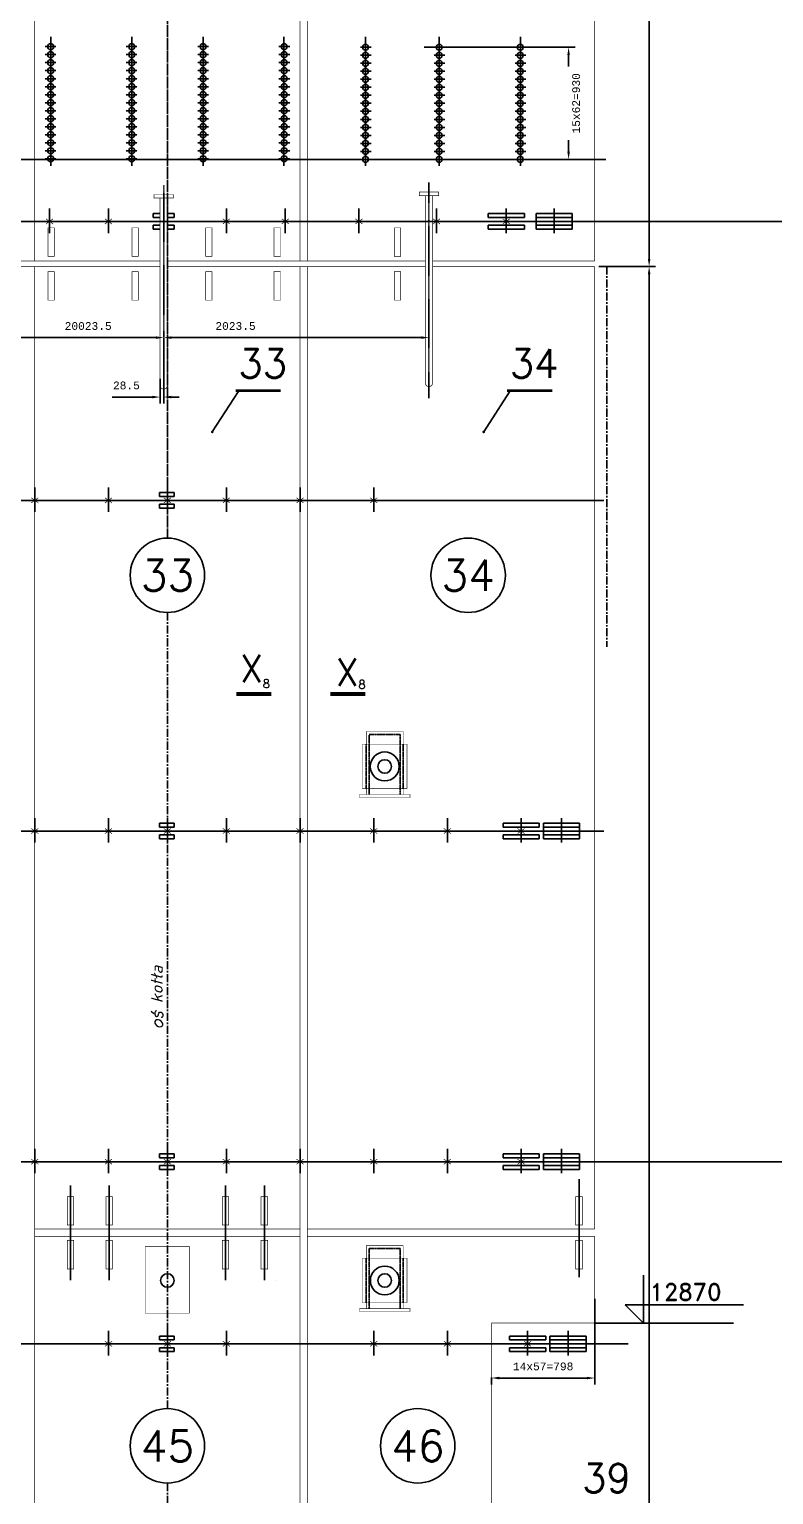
# Model space of a CAD drawing. Extents: x 13210 to 94108, y -7390 to 36310.
# Drawn here: x 39375 to 45133, y 11542 to 22887 of the extents above; entities that cross this region are included whole.
import ezdxf
from ezdxf.enums import TextEntityAlignment as Align

# ---------------------------------------------------------------- set-up
doc = ezdxf.new("R2010")
doc.units = 0
doc.header["$MEASUREMENT"] = 0
doc.header["$PDMODE"] = 3
for name, pattern in [('C3', [3.88, 2, -0.5, 0.88, -0.5]), ('CENTERX2', [100, 62.5, -12.5, 12.5, -12.5]), ('CENTREX2', [100, 62.5, -12.5, 12.5, -12.5]), ('DASHEDX2', [1.5, 1, -0.5])]:
    doc.linetypes.add(name, pattern=pattern)
doc.layers.get('0').update_dxf_attribs({"linetype": 'CONTINUOUS'})
doc.layers.get('DEFPOINTS').update_dxf_attribs({"linetype": 'CONTINUOUS'})
for name, color, linetype in [('LINIE', 7, 'DASHEDX2'), ('NUMERY-KOL', 4, 'CONTINUOUS'), ('NUMERY-ODN', 2, 'CONTINUOUS'), ('PRZEKROJE', 4, 'CONTINUOUS'), ('ROZWINIECIE', 3, 'CONTINUOUS'), ('SZCZEGOLY', 2, 'CONTINUOUS'), ('WYMIAR1', 7, 'CONTINUOUS'), ('X-X', 1, 'CONTINUOUS')]:
    doc.layers.add(name, color=color, linetype=linetype)
doc.styles.add('MONOTXT', font='monotxt')
doc.styles.add('ROMAND', font='romand')
doc.styles.add('ROMANS', font='romans')
doc.styles.get("Standard").update_dxf_attribs({"font": 'romans.shx'})
doc.dimstyles.new('KWA', dxfattribs={"dimscale": 20, "dimtxt": 3, "dimasz": 3, "dimexe": 2.5, "dimexo": 2.5, "dimgap": 1.5, "dimtad": 0, "dimtih": 1, "dimtoh": 1, "dimdsep": 46, "dimtxsty": 'Standard', "dimcen": -3, "dimdle": 1.25, "dimadec": 0, "dimazin": 0, "dimtfac": 0.75, "dimtofl": 0, "dimtmove": 2, "dimatfit": 3, "dimfxl": 0, "dimtvp": 1.5, "dimtolj": 1, "dimtzin": 12, "dimarcsym": 0})

# ---------------------------------------------------------------- blocks, each defined once
blk = doc.blocks.new('X')
at = {"linetype": 'Continuous', "const_width": 5}
for points in [[(27.5, 20), (-27.5, -20)], [(-27.5, 20), (27.5, -20)]]:
    blk.add_lwpolyline(points, dxfattribs=at)
blk = doc.blocks.new('K')
at = {"layer": 'ROZWINIECIE', "linetype": 'Continuous'}
blk.add_circle((0, 0), 112, dxfattribs=at)
blk = doc.blocks.new('*D156')
at = {"color": 0, "linetype": 'ByBlock'}
for p, q in [((43749, 13058), (43749, 12395)), ((42951, 12448), (42951, 12395)), ((43689, 12445), (43011, 12445))]:
    blk.add_line(p, q, dxfattribs=at)
for points in [[(43011, 12455), (43011, 12435), (42951, 12445)], [(43689, 12455), (43689, 12435), (43749, 12445)]]:
    blk.add_solid(points, dxfattribs=at)
at = {"layer": 'DEFPOINTS', "color": 0, "linetype": 'ByBlock'}
for p in [(43749, 13108), (42951, 12498), (42951, 12445)]:
    blk.add_point(p, dxfattribs=at)
at = {"color": 0, "linetype": 'ByBlock', "style": 'MONOTXT'}
blk.add_text('14x57=798', height=60, dxfattribs=at).set_placement((43350, 12535), align=Align.MIDDLE_CENTER)
blk = doc.blocks.new('POZ')
for p, q in [((0, 186), (0, 0)), ((0, 0), (-71, 71)), ((-71, 71), (387, 71))]:
    blk.add_line(p, q)
at = {"style": 'ROMAND', "flags": 4}
blk.add_attdef('POZIOM', (23, 88), '', height=65, dxfattribs=at)
blk = doc.blocks.new('*D74')
at = {"color": 0, "linetype": 'ByBlock'}
for p, q in [((38420, 20540), (38420, 20550)), ((40414.5, 20510), (40414.5, 20550)), ((38480, 20500), (40354.5, 20500))]:
    blk.add_line(p, q, dxfattribs=at)
for points in [[(38480, 20510), (38480, 20490), (38420, 20500)], [(40354.5, 20510), (40354.5, 20490), (40414.5, 20500)]]:
    blk.add_solid(points, dxfattribs=at)
at = {"layer": 'DEFPOINTS', "color": 0, "linetype": 'ByBlock'}
for p in [(38420, 20490), (40414.5, 20500), (40414.5, 20460)]:
    blk.add_point(p, dxfattribs=at)
at = {"color": 0, "linetype": 'ByBlock', "style": 'MONOTXT'}
blk.add_text('20023.5', height=60, dxfattribs=at).set_placement((39830, 20590), align=Align.MIDDLE_CENTER)
blk = doc.blocks.new('*D112')
at = {"color": 0, "linetype": 'ByBlock'}
for p, q in [((40414.5, 20510), (40414.5, 20550)), ((40474.5, 20500), (41440.5, 20500)), ((42406.5, 20500), (41440.5, 20500)), ((42466.5, 20460), (42466.5, 20450))]:
    blk.add_line(p, q, dxfattribs=at)
for points in [[(40474.5, 20510), (40474.5, 20490), (40414.5, 20500)], [(42406.5, 20510), (42406.5, 20490), (42466.5, 20500)]]:
    blk.add_solid(points, dxfattribs=at)
at = {"layer": 'DEFPOINTS', "color": 0, "linetype": 'ByBlock'}
for p in [(40414.5, 20460), (42466.5, 20510), (42466.5, 20500)]:
    blk.add_point(p, dxfattribs=at)
at = {"color": 0, "linetype": 'ByBlock', "style": 'MONOTXT'}
blk.add_text('2023.5', height=60, dxfattribs=at).set_placement((40970, 20590), align=Align.MIDDLE_CENTER)
blk = doc.blocks.new('*D111')
at = {"color": 0, "linetype": 'ByBlock'}
for p, q in [((40386, 20180), (40386, 19990)), ((40414.5, 20180), (40414.5, 19990)), ((40266, 20040), (40016, 20040)), ((40326, 20040), (40266, 20040)), ((40474.5, 20040), (40534.5, 20040))]:
    blk.add_line(p, q, dxfattribs=at)
for points in [[(40326, 20050), (40326, 20030), (40386, 20040)], [(40474.5, 20050), (40474.5, 20030), (40414.5, 20040)]]:
    blk.add_solid(points, dxfattribs=at)
at = {"layer": 'DEFPOINTS', "color": 0, "linetype": 'ByBlock'}
for p in [(40386, 20230), (40414.5, 20230), (40386, 20040)]:
    blk.add_point(p, dxfattribs=at)
at = {"color": 0, "linetype": 'ByBlock', "style": 'MONOTXT'}
blk.add_text('28.5', height=60, dxfattribs=at).set_placement((40126, 20130), align=Align.MIDDLE_CENTER)
blk = doc.blocks.new('*D97')
at = {"color": 0, "linetype": 'ByBlock'}
for p, q in [((43799, 31100), (44220, 31100)), ((44170, 31040), (44170, 26135)), ((44170, 21110), (44170, 26015)), ((43780, 21050), (44220, 21050))]:
    blk.add_line(p, q, dxfattribs=at)
for points in [[(44160, 31040), (44180, 31040), (44170, 31100)], [(44160, 21110), (44180, 21110), (44170, 21050)]]:
    blk.add_solid(points, dxfattribs=at)
at = {"layer": 'DEFPOINTS', "color": 0, "linetype": 'ByBlock'}
for p in [(43749, 31100), (43730, 21050), (44170, 21050)]:
    blk.add_point(p, dxfattribs=at)
at = {"color": 0, "linetype": 'ByBlock', "style": 'MONOTXT'}
blk.add_text('grupa 242', height=60, dxfattribs=at).set_placement((44170, 26075), align=Align.MIDDLE_CENTER)
blk = doc.blocks.new('*D96')
at = {"color": 0, "linetype": 'ByBlock'}
for p, q in [((43780, 21050), (44220, 21050)), ((44170, 20990), (44170, 10600)), ((44170, 4070), (44170, 10480)), ((43799, 4010), (44220, 4010))]:
    blk.add_line(p, q, dxfattribs=at)
for points in [[(44160, 20990), (44180, 20990), (44170, 21050)], [(44160, 4070), (44180, 4070), (44170, 4010)]]:
    blk.add_solid(points, dxfattribs=at)
at = {"layer": 'DEFPOINTS', "color": 0, "linetype": 'ByBlock'}
for p in [(43730, 21050), (43749, 4010), (44170, 4010)]:
    blk.add_point(p, dxfattribs=at)
at = {"color": 0, "linetype": 'ByBlock', "style": 'MONOTXT'}
blk.add_text('grupa 241', height=60, dxfattribs=at).set_placement((44170, 10540), align=Align.MIDDLE_CENTER)
blk = doc.blocks.new('*D89')
at = {"color": 0, "linetype": 'ByBlock'}
for p, q in [((42429.918585, 22748), (43597, 22748)), ((43547, 22688), (43547, 22599)), ((43547, 21940), (43547, 22029)), ((42429.918585, 21880), (43597, 21880))]:
    blk.add_line(p, q, dxfattribs=at)
for points in [[(43537, 22688), (43557, 22688), (43547, 22748)], [(43537, 21940), (43557, 21940), (43547, 21880)]]:
    blk.add_solid(points, dxfattribs=at)
at = {"layer": 'DEFPOINTS', "color": 0, "linetype": 'ByBlock'}
for p in [(42379.918585, 22748), (42379.918585, 21880), (43547, 21880)]:
    blk.add_point(p, dxfattribs=at)
at = {"color": 0, "linetype": 'ByBlock', "style": 'MONOTXT'}
blk.add_text('15x62=930', height=60, rotation=90, dxfattribs=at).set_placement((43605, 22314), align=Align.MIDDLE_CENTER)

msp = doc.modelspace()

# ---------------------------------------------------------------- linework, layer by layer
at = {"layer": 'LINIE', "linetype": 'CENTERX2'}
for p, q in [((40443, 32391.88801), (40443, 18948)), ((40443, 26722), (40443, 18948)), ((43843, 21050), (43843, 18107)), ((40443, 18372), (40443, 12208)), ((40443, 18372), (40443, 12208)), ((40443, 11632), (40443, 2216)), ((40443, 11632), (40443, 2320))]:
    msp.add_line(p, q, dxfattribs=at)
at = {"layer": 'LINIE', "linetype": 'Continuous'}
for p, q in [((39541, 22830), (39541, 21828.89676)), ((40167, 22830), (40167, 21830)), ((40719, 22830), (40719, 21830)), ((41345, 22830), (41345, 21828.89676)), ((41975, 22830), (41975, 21830)), ((42545, 22830), (42545, 21830)), ((43175, 22830), (43175, 21830)), ((39497.08141, 22752.89676), (39580, 22752.89676)), ((39497.08141, 22690.89676), (39580, 22690.89676)), ((40124.08141, 22752.89676), (40207, 22752.89676)), ((40124.08141, 22690.89676), (40207, 22690.89676)), ((40761.91859, 22752.89676), (40679, 22752.89676)), ((40761.91859, 22690.89676), (40679, 22690.89676)), ((41388.91859, 22752.89676), (41306, 22752.89676)), ((41388.91859, 22690.89676), (41306, 22690.89676)), ((42018.91859, 22748), (41936, 22748)), ((42588.91859, 22748), (42506, 22748)), ((43215.91859, 22748), (43133, 22748)), ((39497.08141, 22628.89676), (39580, 22628.89676)), ((40124.08141, 22628.89676), (40207, 22628.89676)), ((40761.91859, 22628.89676), (40679, 22628.89676)), ((41388.91859, 22628.89676), (41306, 22628.89676)), ((42018.91859, 22686), (41936, 22686)), ((42018.91859, 22624), (41936, 22624)), ((42588.91859, 22686), (42506, 22686)), ((42588.91859, 22624), (42506, 22624)), ((43215.91859, 22686), (43133, 22686)), ((43215.91859, 22624), (43133, 22624)), ((39497.08141, 22566.89676), (39580, 22566.89676)), ((39497.08141, 22504.89676), (39580, 22504.89676)), ((39541, 22520), (39541, 21830)), ((40124.08141, 22566.89676), (40207, 22566.89676)), ((40124.08141, 22504.89676), (40207, 22504.89676)), ((40761.91859, 22566.89676), (40679, 22566.89676)), ((40761.91859, 22504.89676), (40679, 22504.89676)), ((41388.91859, 22566.89676), (41306, 22566.89676)), ((41388.91859, 22504.89676), (41306, 22504.89676)), ((41345, 22520), (41345, 21830)), ((42018.91859, 22562), (41936, 22562)), ((42018.91859, 22500), (41936, 22500)), ((41975, 22520), (41975, 21830)), ((42588.91859, 22562), (42506, 22562)), ((42588.91859, 22500), (42506, 22500)), ((43215.91859, 22562), (43133, 22562)), ((43215.91859, 22500), (43133, 22500)), ((39497.08141, 22442.89676), (39580, 22442.89676)), ((39497.08141, 22380.89676), (39580, 22380.89676)), ((40124.08141, 22442.89676), (40207, 22442.89676)), ((40124.08141, 22380.89676), (40207, 22380.89676)), ((40761.91859, 22442.89676), (40679, 22442.89676)), ((40761.91859, 22380.89676), (40679, 22380.89676)), ((41388.91859, 22442.89676), (41306, 22442.89676)), ((41388.91859, 22380.89676), (41306, 22380.89676)), ((42018.91859, 22438), (41936, 22438)), ((42018.91859, 22376), (41936, 22376)), ((42588.91859, 22438), (42506, 22438)), ((42588.91859, 22376), (42506, 22376)), ((43215.91859, 22438), (43133, 22438)), ((43215.91859, 22376), (43133, 22376)), ((39497.08141, 22318.89676), (39580, 22318.89676)), ((39497.08141, 22256.89676), (39580, 22256.89676)), ((40124.08141, 22318.89676), (40207, 22318.89676)), ((40124.08141, 22256.89676), (40207, 22256.89676)), ((40761.91859, 22318.89676), (40679, 22318.89676)), ((40761.91859, 22256.89676), (40679, 22256.89676)), ((41388.91859, 22318.89676), (41306, 22318.89676)), ((41388.91859, 22256.89676), (41306, 22256.89676)), ((42018.91859, 22314), (41936, 22314)), ((42018.91859, 22252), (41936, 22252)), ((42588.91859, 22314), (42506, 22314)), ((42588.91859, 22252), (42506, 22252)), ((43215.91859, 22314), (43133, 22314)), ((43215.91859, 22252), (43133, 22252)), ((39497.08141, 22194.89676), (39580, 22194.89676)), ((39497.08141, 22132.89676), (39580, 22132.89676)), ((40124.08141, 22194.89676), (40207, 22194.89676)), ((40124.08141, 22132.89676), (40207, 22132.89676)), ((40761.91859, 22194.89676), (40679, 22194.89676)), ((40761.91859, 22132.89676), (40679, 22132.89676)), ((41388.91859, 22194.89676), (41306, 22194.89676)), ((41388.91859, 22132.89676), (41306, 22132.89676)), ((42018.91859, 22190), (41936, 22190)), ((42018.91859, 22128), (41936, 22128)), ((42588.91859, 22190), (42506, 22190)), ((42588.91859, 22128), (42506, 22128)), ((43215.91859, 22190), (43133, 22190)), ((43215.91859, 22128), (43133, 22128)), ((39497.08141, 22070.89676), (39580, 22070.89676)), ((40124.08141, 22070.89676), (40207, 22070.89676)), ((40761.91859, 22070.89676), (40679, 22070.89676)), ((41388.91859, 22070.89676), (41306, 22070.89676)), ((42018.91859, 22066), (41936, 22066)), ((42588.91859, 22066), (42506, 22066)), ((43215.91859, 22066), (43133, 22066)), ((39497.08141, 22008.89676), (39580, 22008.89676)), ((39497.08141, 21946.89676), (39580, 21946.89676)), ((40124.08141, 22008.89676), (40207, 22008.89676)), ((40124.08141, 21946.89676), (40207, 21946.89676)), ((40761.91859, 22008.89676), (40679, 22008.89676)), ((40761.91859, 21946.89676), (40679, 21946.89676)), ((41388.91859, 22008.89676), (41306, 22008.89676)), ((41388.91859, 21946.89676), (41306, 21946.89676)), ((42018.91859, 22004), (41936, 22004)), ((42018.91859, 21942), (41936, 21942)), ((42588.91859, 22004), (42506, 22004)), ((42588.91859, 21942), (42506, 21942)), ((43215.91859, 22004), (43133, 22004)), ((43215.91859, 21942), (43133, 21942)), ((43836, 21880), (36635, 21880)), ((39497.08141, 21884.89676), (39580, 21884.89676)), ((40124.08141, 21884.89676), (40207, 21884.89676)), ((40761.91859, 21884.89676), (40679, 21884.89676)), ((41388.91859, 21884.89676), (41306, 21884.89676)), ((42018.91859, 21880), (41936, 21880)), ((42588.91859, 21880), (42506, 21880)), ((43215.91859, 21880), (43133, 21880)), ((47990, 21400), (37064, 21400)), ((43820, 19240), (30243, 19240)), ((14198, 16680), (43820, 16680)), ((47990, 14120), (29683, 14120)), ((43627.5, 13227), (43627.5, 13984)), ((39693, 13935), (39693, 13203)), ((39993, 13935), (39993, 13203)), ((40893, 13935), (40893, 13203)), ((41193, 13935), (41193, 13203)), ((41290, 13203), (41290, 13203)), ((14198, 12710), (44007, 12710))]:
    msp.add_line(p, q, dxfattribs=at)
at = {"layer": 'LINIE', "linetype": 'C3'}
for p, q in [((40414.5, 21680), (40414.5, 20010)), ((42466.5, 21700), (42466.5, 20030))]:
    msp.add_line(p, q, dxfattribs=at)
at = {"layer": 'LINIE', "linetype": 'DASHEDX2'}
for p, q in [((42004.5, 17427.5), (42004.5, 16962.5)), ((42244.5, 17427.5), (42004.5, 17427.5)), ((42244.5, 16962.5), (42244.5, 17427.5)), ((41982, 17007.5), (41982, 17352.5)), ((42267, 17352.5), (42267, 17007.5)), ((42244.5, 13447.5), (42004.5, 13447.5)), ((42004.5, 13447.5), (42004.5, 12982.5)), ((42244.5, 12982.5), (42244.5, 13447.5)), ((41982, 13027.5), (41982, 13372.5)), ((42267, 13372.5), (42267, 13027.5))]:
    msp.add_line(p, q, dxfattribs=at)
at = {"layer": 'NUMERY-KOL'}
for centre in [(40443, 18660), (42770, 18660), (40443, 11920), (42380, 11920)]:
    msp.add_circle(centre, 288, dxfattribs=at)
at = {"layer": 'NUMERY-ODN'}
for p, q in [((40990, 20080), (40790, 19770)), ((43090, 20080), (42890, 19770))]:
    msp.add_line(p, q, dxfattribs=at)
at = {"layer": 'NUMERY-ODN', "const_width": 20}
for points in [[(40970, 20090), (41320, 20090), (41300, 20090)], [(43070, 20090), (43420, 20090), (43400, 20090)]]:
    msp.add_lwpolyline(points, dxfattribs=at)
at = {"layer": 'NUMERY-ODN', "const_width": 10}
for points in [[(40785, 19770, 1), (40795, 19770, 1)], [(42885, 19770, 1), (42895, 19770, 1)]]:
    msp.add_lwpolyline(points, format="xyb", close=True, dxfattribs=at)
at = {"layer": 'PRZEKROJE', "linetype": 'Continuous'}
for p, q in [((39531, 21310), (39531, 21500)), ((39987, 21310), (39987, 21500)), ((40899, 21310), (40899, 21500)), ((41355, 21310), (41355, 21500)), ((41925, 21310), (41925, 21500)), ((42525, 21310), (42525, 21500)), ((43065, 21310), (43065, 21500)), ((43435.5, 21310), (43435.5, 21500)), ((39417, 19150), (39417, 19340)), ((39987, 19150), (39987, 19340)), ((40443, 19150), (40443, 19340)), ((40899, 19150), (40899, 19340)), ((41469, 19150), (41469, 19340)), ((42039, 19150), (42039, 19340)), ((39417, 16590), (39417, 16780)), ((39987, 16590), (39987, 16780)), ((40443, 16590), (40443, 16780)), ((40899, 16590), (40899, 16780)), ((41469, 16590), (41469, 16780)), ((42039, 16590), (42039, 16780)), ((42609, 16590), (42609, 16780)), ((43179, 16590), (43179, 16780)), ((43492.5, 16590), (43492.5, 16780)), ((39417, 14030), (39417, 14220)), ((39987, 14030), (39987, 14220)), ((40443, 14030), (40443, 14220)), ((40899, 14030), (40899, 14220)), ((41469, 14030), (41469, 14220)), ((42039, 14030), (42039, 14220)), ((42609, 14030), (42609, 14220)), ((43179, 14030), (43179, 14220)), ((43492.5, 14030), (43492.5, 14220)), ((39987, 12620), (39987, 12810)), ((40443, 12620), (40443, 12810)), ((40899, 12620), (40899, 12810)), ((42039, 12620), (42039, 12810)), ((42609, 12620), (42609, 12810)), ((43229.5, 12620), (43229.5, 12810)), ((43543, 12620), (43543, 12810))]:
    msp.add_line(p, q, dxfattribs=at)
at = {"layer": 'ROZWINIECIE', "linetype": 'Continuous'}
for p, q in [((40386, 21460), (40332.5, 21460)), ((40332.5, 21460), (40332.5, 21430)), ((40496.5, 21460), (40443, 21460)), ((40496.5, 21430), (40496.5, 21460)), ((43205.5, 21460), (42925.5, 21460)), ((42925.5, 21460), (42925.5, 21430)), ((43205.5, 21430), (43205.5, 21460)), ((43295.5, 21460), (43295.5, 21340)), ((43575.5, 21460), (43295.5, 21460)), ((43575.5, 21460), (43575.5, 21340)), ((40386, 21430), (40332.5, 21430)), ((40386, 21370), (40332.5, 21370)), ((40332.5, 21370), (40332.5, 21340)), ((40332.5, 21340), (40386, 21340)), ((40496.5, 21430), (40443, 21430)), ((40496.5, 21370), (40443, 21370)), ((40443, 21340), (40496.5, 21340)), ((40496.5, 21340), (40496.5, 21370)), ((43205.5, 21430), (42925.5, 21430)), ((42925.5, 21370), (42925.5, 21340)), ((43205.5, 21370), (42925.5, 21370)), ((42925.5, 21340), (43205.5, 21340)), ((43205.5, 21340), (43205.5, 21370)), ((43575.5, 21430), (43295.5, 21430)), ((43575.5, 21370), (43295.5, 21370)), ((43575.5, 21340), (43295.5, 21340)), ((40496.5, 19300), (40382.5, 19300)), ((40382.5, 19300), (40382.5, 19270)), ((40496.5, 19270), (40496.5, 19300)), ((40496.5, 19270), (40382.5, 19270)), ((40382.5, 19210), (40382.5, 19180)), ((40496.5, 19210), (40382.5, 19210)), ((40382.5, 19180), (40496.5, 19180)), ((40496.5, 19180), (40496.5, 19210)), ((40382.5, 16740), (40382.5, 16710)), ((40496.5, 16740), (40382.5, 16740)), ((40496.5, 16710), (40382.5, 16710)), ((40496.5, 16710), (40496.5, 16740)), ((43319.5, 16740), (43039.5, 16740)), ((43039.5, 16740), (43039.5, 16710)), ((43319.5, 16710), (43039.5, 16710)), ((43319.5, 16710), (43319.5, 16740)), ((43352.5, 16740), (43352.5, 16620)), ((43632.5, 16740), (43352.5, 16740)), ((43632.5, 16710), (43352.5, 16710)), ((43632.5, 16740), (43632.5, 16620)), ((40496.5, 16650), (40382.5, 16650)), ((40382.5, 16650), (40382.5, 16620)), ((40382.5, 16620), (40496.5, 16620)), ((40496.5, 16620), (40496.5, 16650)), ((43039.5, 16650), (43039.5, 16620)), ((43319.5, 16650), (43039.5, 16650)), ((43039.5, 16620), (43319.5, 16620)), ((43319.5, 16620), (43319.5, 16650)), ((43632.5, 16650), (43352.5, 16650)), ((43632.5, 16620), (43352.5, 16620)), ((40496.5, 14180), (40382.5, 14180)), ((40382.5, 14180), (40382.5, 14150)), ((40496.5, 14150), (40382.5, 14150)), ((40382.5, 14090), (40382.5, 14060)), ((40496.5, 14090), (40382.5, 14090)), ((40496.5, 14150), (40496.5, 14180)), ((40496.5, 14060), (40496.5, 14090)), ((43039.5, 14180), (43039.5, 14150)), ((43319.5, 14180), (43039.5, 14180)), ((43319.5, 14150), (43039.5, 14150)), ((43319.5, 14090), (43039.5, 14090)), ((43039.5, 14090), (43039.5, 14060)), ((43319.5, 14150), (43319.5, 14180)), ((43319.5, 14060), (43319.5, 14090)), ((43632.5, 14180), (43352.5, 14180)), ((43352.5, 14180), (43352.5, 14060)), ((43632.5, 14150), (43352.5, 14150)), ((43632.5, 14090), (43352.5, 14090)), ((43632.5, 14180), (43632.5, 14060)), ((40382.5, 14060), (40496.5, 14060)), ((43039.5, 14060), (43319.5, 14060)), ((43632.5, 14060), (43352.5, 14060)), ((40496.5, 12770), (40382.5, 12770)), ((40382.5, 12770), (40382.5, 12740)), ((40496.5, 12740), (40382.5, 12740)), ((40496.5, 12740), (40496.5, 12770)), ((43090, 12770), (43090, 12740)), ((43370, 12770), (43090, 12770)), ((43370, 12740), (43090, 12740)), ((43370, 12740), (43370, 12770)), ((43683, 12770), (43403, 12770)), ((43403, 12770), (43403, 12650)), ((43683, 12740), (43403, 12740)), ((43683, 12770), (43683, 12650)), ((40382.5, 12680), (40382.5, 12650)), ((40496.5, 12680), (40382.5, 12680)), ((40382.5, 12650), (40496.5, 12650)), ((40496.5, 12650), (40496.5, 12680)), ((43370, 12680), (43090, 12680)), ((43090, 12680), (43090, 12650)), ((43090, 12650), (43370, 12650)), ((43370, 12650), (43370, 12680)), ((43683, 12680), (43403, 12680)), ((43683, 12650), (43403, 12650))]:
    msp.add_line(p, q, dxfattribs=at)
at = {"layer": 'ROZWINIECIE', "const_width": 5}
for points in [[(39417, 31110), (39417, 21093)], [(41469, 31110), (41469, 21093)], [(41526, 31110), (41526, 21093)], [(43749, 21093), (43749, 31110)], [(40386, 21093), (38448, 21093)], [(40386, 21050), (38448, 21050)], [(39417, 21050), (39417, 3233.2)], [(42438, 21093), (40443, 21093)], [(42438, 21050), (40443, 21050)], [(41469, 21050), (41469, 3233.2)], [(41526, 21050), (41526, 3233.2)], [(43749, 21093), (42495, 21093)], [(43749, 21050), (42495, 21050)], [(43749, 13600), (43749, 21050)], [(41469, 13600), (39417, 13600)], [(41469, 13543), (39417, 13543)], [(43749, 13600), (41526, 13600)], [(43749, 13543), (41526, 13543)], [(43749, 12870), (43749, 13543)], [(43749, 12870), (42951, 12870), (42951, 8100), (43749, 8100)]]:
    msp.add_lwpolyline(points, dxfattribs=at)
for points in [[(40489.5, 21580), (40339.5, 21580), (40339.5, 21608.08327), (40489.5, 21608.08327)], [(42541.5, 21600), (42391.5, 21600), (42391.5, 21628.08327), (42541.5, 21628.08327)]]:
    msp.add_lwpolyline(points, close=True, dxfattribs=at)
for points in [[(40443, 21580), (40443, 20130, -1), (40386, 20130), (40386, 21580)], [(42495, 21600), (42495, 20150, -1), (42438, 20150), (42438, 21600)]]:
    msp.add_lwpolyline(points, format="xyb", dxfattribs=at)
at = {"layer": 'ROZWINIECIE', "linetype": 'Continuous'}
for points, const_width in [([(39568, 21350), (39518, 21350), (39518, 21350), (39518, 21350), (39518, 21130), (39568, 21130), (39568, 21130)], 5), ([(40218, 21350), (40168, 21350), (40168, 21350), (40168, 21350), (40168, 21130), (40218, 21130), (40218, 21130)], 5), ([(40788, 21350), (40738, 21350), (40738, 21350), (40738, 21350), (40738, 21130), (40788, 21130), (40788, 21130)], 5), ([(41318, 21350), (41268, 21350), (41268, 21350), (41268, 21350), (41268, 21130), (41318, 21130), (41318, 21130)], 5), ([(42248, 21350), (42198, 21350), (42198, 21350), (42198, 21350), (42198, 21130), (42248, 21130), (42248, 21130)], 5), ([(39568, 20790), (39518, 20790), (39518, 20790), (39518, 20790), (39518, 21010), (39568, 21010), (39568, 21010)], 5), ([(40218, 20790), (40168, 20790), (40168, 20790), (40168, 20790), (40168, 21010), (40218, 21010), (40218, 21010)], 5), ([(40788, 20790), (40738, 20790), (40738, 20790), (40738, 20790), (40738, 21010), (40788, 21010), (40788, 21010)], 5), ([(41318, 20790), (41268, 20790), (41268, 20790), (41268, 20790), (41268, 21010), (41318, 21010), (41318, 21010)], 5), ([(42248, 20790), (42198, 20790), (42198, 20790), (42198, 20790), (42198, 21010), (42248, 21010), (42248, 21010)], 5), ([(42319.5, 16962.5), (41929.5, 16962.5), (41929.5, 16940), (42319.5, 16940)], 3.75), ([(39718, 13850), (39668, 13850), (39668, 13850), (39668, 13850), (39668, 13630), (39718, 13630), (39718, 13630)], 5), ([(39968, 13850), (40018, 13850), (40018, 13850), (40018, 13850), (40018, 13630), (39968, 13630), (39968, 13630)], 5), ([(40918, 13850), (40868, 13850), (40868, 13850), (40868, 13850), (40868, 13630), (40918, 13630), (40918, 13630)], 5), ([(41168, 13850), (41218, 13850), (41218, 13850), (41218, 13850), (41218, 13630), (41168, 13630), (41168, 13630)], 5), ([(43652.5, 13850), (43602.5, 13850), (43602.5, 13850), (43602.5, 13850), (43602.5, 13630), (43652.5, 13630), (43652.5, 13630)], 5), ([(39718, 13290), (39668, 13290), (39668, 13290), (39668, 13290), (39668, 13510), (39718, 13510), (39718, 13510)], 5), ([(39968, 13290), (40018, 13290), (40018, 13290), (40018, 13290), (40018, 13510), (39968, 13510), (39968, 13510)], 5), ([(40918, 13290), (40868, 13290), (40868, 13290), (40868, 13290), (40868, 13510), (40918, 13510), (40918, 13510)], 5), ([(41168, 13290), (41218, 13290), (41218, 13290), (41218, 13290), (41218, 13510), (41168, 13510), (41168, 13510)], 5), ([(43652.5, 13290), (43602.5, 13290), (43602.5, 13290), (43602.5, 13290), (43602.5, 13510), (43652.5, 13510), (43652.5, 13510)], 5), ([(42319.5, 12982.5), (41929.5, 12982.5), (41929.5, 12960), (42319.5, 12960)], 3.75)]:
    msp.add_lwpolyline(points, close=True, dxfattribs=dict(at, const_width=const_width))
at = {"layer": 'ROZWINIECIE', "linetype": 'Continuous', "const_width": 3.75}
for points in [[(42267, 17352.5), (42267, 17450), (41982, 17450), (41982, 17352.5)], [(42297, 17007.5), (42297, 17352.5), (41952, 17352.5), (41952, 17007.5)], [(41952, 17007.5), (42297, 17007.5)], [(41982, 17007.5), (41982, 16962.5)], [(42267, 17007.5), (42267, 16962.5)], [(40270.5, 13462.5), (40615.5, 13462.5)], [(40270.5, 12947.5), (40270.5, 13462.5)], [(40615.5, 13462.5), (40615.5, 12947.5)], [(42267, 13372.5), (42267, 13470), (41982, 13470), (41982, 13372.5)], [(42297, 13027.5), (42297, 13372.5), (41952, 13372.5), (41952, 13027.5)], [(40615.5, 12947.5), (40270.5, 12947.5)], [(41952, 13027.5), (42297, 13027.5)], [(41982, 13027.5), (41982, 12982.5)], [(42267, 13027.5), (42267, 12982.5)]]:
    msp.add_lwpolyline(points, dxfattribs=at)
at = {"layer": 'ROZWINIECIE', "linetype": 'Continuous'}
for centre, radius in [((42124.5, 17180), 52.5), ((42124.5, 13200), 111.5), ((40443, 13200), 52.5), ((42124.5, 13200), 52.5)]:
    msp.add_circle(centre, radius, dxfattribs=at)
at = {"layer": 'SZCZEGOLY', "linetype": 'Continuous'}
for centre in [(39540, 22752.89676), (39540, 22690.89676), (40167, 22752.89676), (40167, 22690.89676), (40719, 22752.89676), (40719, 22690.89676), (41346, 22752.89676), (41346, 22690.89676), (41976, 22748), (41976, 22686), (42546, 22748), (42546, 22686), (43173, 22748), (43173, 22686), (39540, 22628.89676), (39540, 22566.89676), (40167, 22628.89676), (40167, 22566.89676), (40719, 22628.89676), (40719, 22566.89676), (41346, 22628.89676), (41346, 22566.89676), (41976, 22624), (41976, 22562), (42546, 22624), (42546, 22562), (43173, 22624), (43173, 22562), (39540, 22504.89676), (39540, 22442.89676), (40167, 22504.89676), (40167, 22442.89676), (40719, 22504.89676), (40719, 22442.89676), (41346, 22504.89676), (41346, 22442.89676), (41976, 22500), (42546, 22500), (43173, 22500), (39540, 22380.89676), (40167, 22380.89676), (40719, 22380.89676), (41346, 22380.89676), (41976, 22438), (41976, 22376), (42546, 22438), (42546, 22376), (43173, 22438), (43173, 22376), (39540, 22318.89676), (39540, 22256.89676), (40167, 22318.89676), (40167, 22256.89676), (40719, 22318.89676), (40719, 22256.89676), (41346, 22318.89676), (41346, 22256.89676), (41976, 22314), (41976, 22252), (42546, 22314), (42546, 22252), (43173, 22314), (43173, 22252), (39540, 22194.89676), (39540, 22132.89676), (40167, 22194.89676), (40167, 22132.89676), (40719, 22194.89676), (40719, 22132.89676), (41346, 22194.89676), (41346, 22132.89676), (41976, 22190), (41976, 22128), (42546, 22190), (42546, 22128), (43173, 22190), (43173, 22128), (39540, 22070.89676), (39540, 22008.89676), (40167, 22070.89676), (40167, 22008.89676), (40719, 22070.89676), (40719, 22008.89676), (41346, 22070.89676), (41346, 22008.89676), (41976, 22066), (41976, 22004), (42546, 22066), (42546, 22004), (43173, 22066), (43173, 22004), (39540, 21946.89676), (39540, 21884.89676), (40167, 21946.89676), (40167, 21884.89676), (40719, 21946.89676), (40719, 21884.89676), (41346, 21946.89676), (41346, 21884.89676), (41976, 21942), (41976, 21880), (42546, 21942), (42546, 21880), (43173, 21942), (43173, 21880)]:
    msp.add_circle(centre, 22.91859, dxfattribs=at)
at = {"layer": 'WYMIAR1'}
msp.add_line((43749, 12870), (44823, 12870), dxfattribs=at)
at = {"layer": 'X-X', "const_width": 30}
for points in [[(41247.5, 17741), (40976.5, 17741)], [(41973.5, 17741), (41702.5, 17741)]]:
    msp.add_lwpolyline(points, dxfattribs=at)

# ---------------------------------------------------------------- block references
at = {"layer": 'ROZWINIECIE', "linetype": 'Continuous', "xscale": -1}
msp.add_blockref('K', (42124.5, 17180), dxfattribs=at)
at = {"layer": 'SZCZEGOLY', "linetype": 'Continuous'}
for p in [(39531, 21400), (39987, 21400), (39417, 19240), (39987, 19240), (39417, 16680), (39987, 16680), (43179, 16680), (39417, 14120), (39987, 14120), (43179, 14120), (39987, 12710), (43229.5, 12710)]:
    msp.add_blockref('X', p, dxfattribs=at)
at = {"layer": 'SZCZEGOLY', "linetype": 'Continuous', "xscale": -1}
for p in [(40899, 21400), (41355, 21400), (41925, 21400), (42525, 21400), (43065, 21400), (40443, 19240), (40899, 19240), (41469, 19240), (42039, 19240), (40443, 16680), (40899, 16680), (41469, 16680), (42039, 16680), (42609, 16680), (40443, 14120), (40899, 14120), (41469, 14120), (42039, 14120), (42609, 14120), (40443, 12710), (40899, 12710), (42039, 12710), (42609, 12710)]:
    msp.add_blockref('X', p, dxfattribs=at)
at = {"layer": 'WYMIAR1', "xscale": 2, "yscale": 2, "zscale": 2}
msp.add_blockref('POZ', (44127, 12870), dxfattribs=at).add_auto_attribs({'POZIOM': '12870'})

# ---------------------------------------------------------------- texts
at = {"layer": 'NUMERY-KOL', "style": 'ROMANS'}
for s, p in [('33', (40443, 18660)), ('34', (42770, 18660)), ('45', (40443, 11920)), ('46', (42380, 11920))]:
    msp.add_text(s, height=240, dxfattribs=at).set_placement(p, align=Align.MIDDLE)
at = {"layer": 'NUMERY-ODN', "style": 'ROMANS'}
for s, p in [('33', (41180, 20190)), ('34', (43280, 20190)), ('39', (43840, 11560))]:
    msp.add_text(s, height=220, dxfattribs=at).set_placement(p, align=Align.CENTER)
at = {"layer": 'WYMIAR1', "style": 'ROMANS', "oblique": 15}
msp.add_text('oś kotła', height=90, rotation=90, dxfattribs=at).set_placement((40406.54054, 15146.75676))
at = {"layer": 'X-X', "style": 'ROMANS'}
for s, height, p in [('X', 212, (41004.5, 17832)), ('X', 212, (41743.5, 17805)), ('8', 65, (41181.5, 17789)), ('8', 65, (41920.5, 17782))]:
    msp.add_text(s, height=height, dxfattribs=at).set_placement(p)

# ---------------------------------------------------------------- dimensions: what is measured, and where the dimension line sits
at = {"layer": 'WYMIAR1'}
dim = msp.add_linear_dim(base=(44170, 21050), p1=(43749, 31100), p2=(43730, 21050), angle=90, text='grupa 242', dimstyle='KWA', dxfattribs=at)
dim.commit()
dim.dimension.update_dxf_attribs({"geometry": '*D97', "text_midpoint": (44170, 26075)})
dim = msp.add_linear_dim(base=(43547, 21880), p1=(42379.91859, 22748), p2=(42379.91859, 21880), angle=270, text='15x62=930', dimstyle='KWA', dxfattribs=at)
dim.commit()
dim.dimension.update_dxf_attribs({"geometry": '*D89', "text_midpoint": (43605, 22314), "dimtype": 128, "text_rotation": 90})
dim = msp.add_linear_dim(base=(44170, 4010), p1=(43730, 21050), p2=(43749, 4010), angle=90, text='grupa 241', dimstyle='KWA', dxfattribs=at)
dim.commit()
dim.dimension.update_dxf_attribs({"geometry": '*D96', "text_midpoint": (44170, 10540), "dimtype": 128})
at = {"layer": 'WYMIAR1', "linetype": 'CENTREX2'}
dim = msp.add_linear_dim(base=(40414.5, 20500), p1=(38420, 20490), p2=(40414.5, 20460), text='20023.5', dimstyle='KWA', dxfattribs=at)
dim.commit()
dim.dimension.update_dxf_attribs({"geometry": '*D74', "text_midpoint": (39830, 20590), "dimtype": 128})
at = {"layer": 'WYMIAR1'}
dim = msp.add_linear_dim(base=(42466.5, 20500), p1=(40414.5, 20460), p2=(42466.5, 20510), text='2023.5', dimstyle='KWA', dxfattribs=at)
dim.commit()
dim.dimension.update_dxf_attribs({"geometry": '*D112', "text_midpoint": (40970, 20590), "dimtype": 128})
dim = msp.add_linear_dim(base=(40386, 20040), p1=(40414.5, 20230), p2=(40386, 20230), dimstyle='KWA', dxfattribs=at)
dim.commit()
dim.dimension.update_dxf_attribs({"geometry": '*D111', "text_midpoint": (40126, 20130)})
dim = msp.add_linear_dim(base=(42951, 12445), p1=(43749, 13108), p2=(42951, 12498), text='14x57=798', dimstyle='KWA', dxfattribs=at)
dim.commit()
dim.dimension.update_dxf_attribs({"geometry": '*D156', "text_midpoint": (43350, 12535)})

doc.saveas('drawing.dxf')
